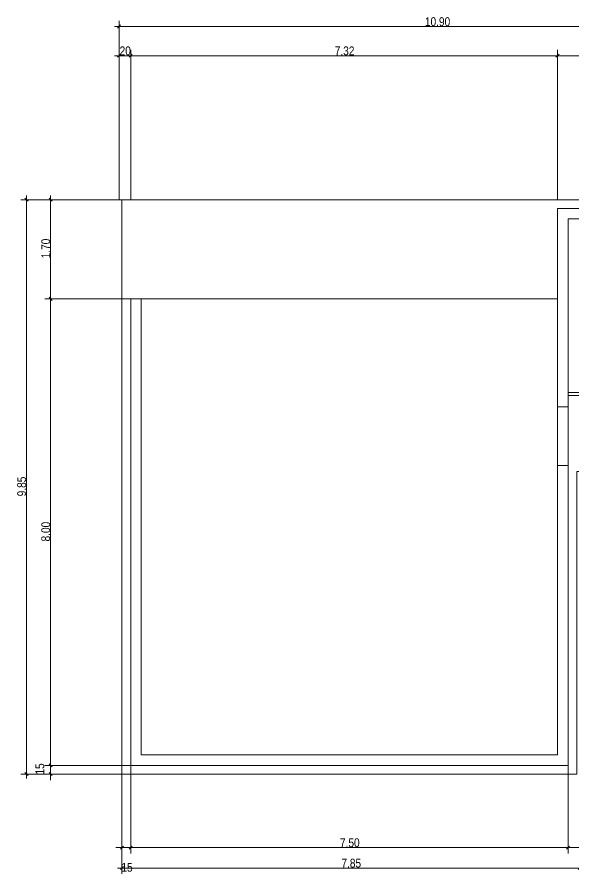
# Model space of a CAD drawing. Extents: x -1649 to 1175, y -800 to 936.
# Drawn here: x -1649 to -694, y -533 to 936 of the extents above; entities that cross this region are included whole.
import ezdxf
from ezdxf.lldxf.tags import DXFTag

# ---------------------------------------------------------------- set-up
doc = ezdxf.new("R2010")
doc.units = 0
doc.header["$LTSCALE"] = 5
doc.layers.get('0').update_dxf_attribs({"lineweight": 25})
doc.layers.get('Defpoints').update_dxf_attribs({"lineweight": 25})
for name, color, linetype, lineweight in [('Aufsicht-0.13', 7, 'Continuous', 13), ('B Wand-Holz', 7, 'Continuous', 18), ('Bemaßung', 7, 'Continuous', 13), ('Fenster_Türen', 7, 'Continuous', 18)]:
    doc.layers.add(name, color=color, linetype=linetype, lineweight=lineweight)
doc.styles.get("Standard").update_dxf_attribs({"font": 'txt.shx'})
tags = doc.linetypes.add('Ohne Titel-6', pattern=[1.053696, 0.590515, -0.196838, 0.069504, -0.196838]).pattern_tags.tags
tags[10:11] = [DXFTag(74, 4), DXFTag(75, 0), DXFTag(340, '0'), DXFTag(46, 1.0), DXFTag(50, 0.0), DXFTag(44, 0.0), DXFTag(45, 0.0)]
tags[8:9] = [DXFTag(74, 4), DXFTag(75, 0), DXFTag(340, '0'), DXFTag(46, 1.0), DXFTag(50, 0.0), DXFTag(44, 0.0), DXFTag(45, 0.0)]
tags[6:7] = [DXFTag(74, 4), DXFTag(75, 0), DXFTag(340, '0'), DXFTag(46, 1.0), DXFTag(50, 0.0), DXFTag(44, 0.0), DXFTag(45, 0.0)]
tags[4:5] = [DXFTag(74, 4), DXFTag(75, 0), DXFTag(340, '0'), DXFTag(46, 1.0), DXFTag(50, 0.0), DXFTag(44, 0.0), DXFTag(45, 0.0)]
tags = doc.linetypes.add('VW-01 Strichlinie kurz', pattern=[0.393701, 0.19685, -0.19685]).pattern_tags.tags
tags[6:7] = [DXFTag(74, 4), DXFTag(75, 0), DXFTag(340, '0'), DXFTag(46, 1.0), DXFTag(50, 0.0), DXFTag(44, 0.0), DXFTag(45, 0.0)]
tags[4:5] = [DXFTag(74, 4), DXFTag(75, 0), DXFTag(340, '0'), DXFTag(46, 1.0), DXFTag(50, 0.0), DXFTag(44, 0.0), DXFTag(45, 0.0)]

# ---------------------------------------------------------------- blocks, each defined once
blk = doc.blocks.new('DWGOBJEKT-A0I7O8QD98', base_point=(-1481.9, 623))
at = {"color": 0, "linetype": 'ByBlock', "lineweight": -2}
for p, q in [((-1481.9, 870), (-1469.1, 870)), ((-1474.4, 623.2), (-1474.4, 880)), ((-1459.7, 870), (-1469.1, 870)), ((-1446.9, 870), (-1459.7, 870)), ((-1454.4, 623.2), (-1454.4, 880))]:
    blk.add_line(p, q, dxfattribs=at)
at = {"color": 0, "linetype": 'ByBlock', "lineweight": 20}
for p, q in [((-1477.1, 867.3), (-1471.8, 872.7)), ((-1451.8, 872.7), (-1457.1, 867.3))]:
    blk.add_line(p, q, dxfattribs=at)
at = {"layer": 'Defpoints', "color": 0, "linetype": 'ByBlock'}
for p, q in [((-1474.4, 870), (-1474.4, 870)), ((-1474.4, 623), (-1474.4, 623)), ((-1454.4, 623), (-1454.4, 623))]:
    blk.add_line(p, q, dxfattribs=at)
at = {"color": 0, "linetype": 'ByBlock', "lineweight": -2, "insert": (-1473.4, 885.9), "char_height": 15.11, "attachment_point": 1}
blk.add_mtext('{\\fArial Narrow;20}', dxfattribs=at)
blk = doc.blocks.new('DWGOBJEKT-A0I7O8QF98', base_point=(-1461.9, 623))
at = {"color": 0, "linetype": 'ByBlock', "lineweight": -2}
for p, q in [((-1461.9, 870), (-1449.1, 870)), ((-1454.4, 623.2), (-1454.4, 880)), ((-727.7, 870), (-1449.1, 870)), ((-714.9, 870), (-727.7, 870)), ((-722.4, 623.2), (-722.4, 880))]:
    blk.add_line(p, q, dxfattribs=at)
at = {"color": 0, "linetype": 'ByBlock', "lineweight": 20}
for p, q in [((-1457.1, 867.3), (-1451.8, 872.7)), ((-719.8, 872.7), (-725.1, 867.3))]:
    blk.add_line(p, q, dxfattribs=at)
at = {"layer": 'Defpoints', "color": 0, "linetype": 'ByBlock'}
for p, q in [((-1454.4, 870), (-1454.4, 870)), ((-1454.4, 623), (-1454.4, 623)), ((-722.4, 623), (-722.4, 623))]:
    blk.add_line(p, q, dxfattribs=at)
at = {"color": 0, "linetype": 'ByBlock', "lineweight": -2, "insert": (-1104.4, 885.9), "char_height": 15.11, "attachment_point": 1}
blk.add_mtext('{\\fArial Narrow;7.32}', dxfattribs=at)
blk = doc.blocks.new('DWGOBJEKT-A0I7O8QH98', base_point=(-729.9, 623))
at = {"color": 0, "linetype": 'ByBlock', "lineweight": -2}
for p, q in [((-729.9, 870), (-717.1, 870)), ((-722.4, 623.2), (-722.4, 880)), ((-389.7, 870), (-717.1, 870)), ((-376.9, 870), (-389.7, 870)), ((-384.4, 633.2), (-384.4, 880))]:
    blk.add_line(p, q, dxfattribs=at)
at = {"color": 0, "linetype": 'ByBlock', "lineweight": 20}
for p, q in [((-725.1, 867.3), (-719.8, 872.7)), ((-381.8, 872.7), (-387.1, 867.3))]:
    blk.add_line(p, q, dxfattribs=at)
at = {"layer": 'Defpoints', "color": 0, "linetype": 'ByBlock'}
for p, q in [((-722.4, 870), (-722.4, 870)), ((-384.4, 633), (-384.4, 633)), ((-722.4, 623), (-722.4, 623))]:
    blk.add_line(p, q, dxfattribs=at)
at = {"color": 0, "linetype": 'ByBlock', "lineweight": -2, "insert": (-569.5, 885.9), "char_height": 15.11, "attachment_point": 1}
blk.add_mtext('{\\fArial Narrow;3.38}', dxfattribs=at)
blk = doc.blocks.new('DWGOBJEKT-A0I7O8QL98', base_point=(-1480, -529.4))
at = {"color": 0, "linetype": 'ByBlock', "lineweight": -2}
for p, q in [((-1454.4, -347.1), (-1454.4, -498)), ((-1469.4, -362.2), (-1469.4, -498)), ((-1474.7, -488), (-1480, -488)), ((-1461.9, -488), (-1474.7, -488)), ((-1454.4, -488), (-1469.4, -488)), ((-1461.9, -488), (-1449.1, -488)), ((-1449.1, -488), (-1443.8, -488))]:
    blk.add_line(p, q, dxfattribs=at)
at = {"color": 0, "linetype": 'ByBlock', "lineweight": 20}
for p, q in [((-1466.8, -485.4), (-1472.1, -490.7)), ((-1457.1, -490.7), (-1451.8, -485.4))]:
    blk.add_line(p, q, dxfattribs=at)
at = {"layer": 'Defpoints', "color": 0, "linetype": 'ByBlock'}
for p, q in [((-1454.4, -346.9), (-1454.4, -346.9)), ((-1469.4, -362), (-1469.4, -362)), ((-1469.4, -488), (-1469.4, -488))]:
    blk.add_line(p, q, dxfattribs=at)
at = {"color": 0, "linetype": 'ByBlock', "lineweight": -2, "insert": (-1470.3, -514.2), "char_height": 15.11, "attachment_point": 1}
blk.add_mtext('{\\fArial Narrow;15}', dxfattribs=at)
blk = doc.blocks.new('DWGOBJEKT-A0I7O8QN98', base_point=(-1461.9, -498))
at = {"color": 0, "linetype": 'ByBlock', "lineweight": -2}
for p, q in [((-1454.4, -347.2), (-1454.4, -498)), ((-704.4, -347.2), (-704.4, -498)), ((-1461.9, -488), (-1449.1, -488)), ((-709.7, -488), (-1449.1, -488)), ((-696.9, -488), (-709.7, -488))]:
    blk.add_line(p, q, dxfattribs=at)
at = {"color": 0, "linetype": 'ByBlock', "lineweight": 20}
for p, q in [((-1457.1, -490.7), (-1451.8, -485.4)), ((-701.8, -485.4), (-707.1, -490.7))]:
    blk.add_line(p, q, dxfattribs=at)
at = {"layer": 'Defpoints', "color": 0, "linetype": 'ByBlock'}
for p, q in [((-1454.4, -346.9), (-1454.4, -346.9)), ((-704.4, -346.9), (-704.4, -346.9)), ((-1454.4, -488), (-1454.4, -488))]:
    blk.add_line(p, q, dxfattribs=at)
at = {"color": 0, "linetype": 'ByBlock', "lineweight": -2, "insert": (-1095.5, -472.1), "char_height": 15.11, "attachment_point": 1}
blk.add_mtext('{\\fArial Narrow;7.50}', dxfattribs=at)
blk = doc.blocks.new('DWGOBJEKT-A0I7O8QP98', base_point=(-711.9, -498))
at = {"color": 0, "linetype": 'ByBlock', "lineweight": -2}
for p, q in [((-704.4, -347.2), (-704.4, -498)), ((-384.4, -347.2), (-384.4, -498)), ((-711.9, -488), (-699.1, -488)), ((-389.7, -488), (-699.1, -488)), ((-376.9, -488), (-389.7, -488))]:
    blk.add_line(p, q, dxfattribs=at)
at = {"color": 0, "linetype": 'ByBlock', "lineweight": 20}
for p, q in [((-707.1, -490.7), (-701.8, -485.4)), ((-381.8, -485.4), (-387.1, -490.7))]:
    blk.add_line(p, q, dxfattribs=at)
at = {"layer": 'Defpoints', "color": 0, "linetype": 'ByBlock'}
for p, q in [((-704.4, -346.9), (-704.4, -346.9)), ((-384.4, -347), (-384.4, -347)), ((-704.4, -488), (-704.4, -488))]:
    blk.add_line(p, q, dxfattribs=at)
at = {"color": 0, "linetype": 'ByBlock', "lineweight": -2, "insert": (-560.5, -472.1), "char_height": 15.11, "attachment_point": 1}
blk.add_mtext('{\\fArial Narrow;3.20}', dxfattribs=at)
blk = doc.blocks.new('DWGOBJEKT-A0I7O8Y398', base_point=(-1607.6, 445.6))
at = {"color": 0, "linetype": 'ByBlock', "lineweight": -2}
for p, q in [((-1454.6, 623), (-1601.7, 623)), ((-1591.7, 630.5), (-1591.7, 617.7)), ((-1591.7, 458.4), (-1591.7, 617.7)), ((-1591.7, 445.6), (-1591.7, 458.4)), ((-1454.6, 453.1), (-1601.7, 453.1))]:
    blk.add_line(p, q, dxfattribs=at)
at = {"color": 0, "linetype": 'ByBlock', "lineweight": 20}
for p, q in [((-1594.4, 625.7), (-1589, 620.3)), ((-1589, 450.4), (-1594.4, 455.7))]:
    blk.add_line(p, q, dxfattribs=at)
at = {"layer": 'Defpoints', "color": 0, "linetype": 'ByBlock'}
for p, q in [((-1591.7, 623), (-1591.7, 623)), ((-1454.4, 623), (-1454.4, 623)), ((-1454.4, 453.1), (-1454.4, 453.1))]:
    blk.add_line(p, q, dxfattribs=at)
at = {"color": 0, "linetype": 'ByBlock', "lineweight": -2, "insert": (-1607.6, 522.5), "char_height": 15.11, "attachment_point": 1, "rotation": 90}
blk.add_mtext('{\\fArial Narrow;1.70}', dxfattribs=at)
blk = doc.blocks.new('DWGOBJEKT-A0I7O8Y598', base_point=(-1607.6, -354.4))
at = {"color": 0, "linetype": 'ByBlock', "lineweight": 20}
for p, q in [((-1594.4, 455.7), (-1589, 450.4)), ((-1589, -349.6), (-1594.4, -344.3))]:
    blk.add_line(p, q, dxfattribs=at)
at = {"color": 0, "linetype": 'ByBlock', "lineweight": -2}
for p, q in [((-1591.7, 460.6), (-1591.7, 447.7)), ((-1454.6, 453.1), (-1601.7, 453.1)), ((-1591.7, -341.6), (-1591.7, 447.7)), ((-1454.6, -347), (-1601.7, -347)), ((-1591.7, -354.5), (-1591.7, -341.6))]:
    blk.add_line(p, q, dxfattribs=at)
at = {"layer": 'Defpoints', "color": 0, "linetype": 'ByBlock'}
for p, q in [((-1591.7, 453.1), (-1591.7, 453.1)), ((-1454.4, 453.1), (-1454.4, 453.1)), ((-1454.4, -347), (-1454.4, -347))]:
    blk.add_line(p, q, dxfattribs=at)
at = {"color": 0, "linetype": 'ByBlock', "lineweight": -2, "insert": (-1607.6, 37), "char_height": 15.11, "attachment_point": 1, "rotation": 90}
blk.add_mtext('{\\fArial Narrow;8.00}', dxfattribs=at)
blk = doc.blocks.new('DWGOBJEKT-A0I7O8Y798', base_point=(-1617.8, -372.6))
at = {"color": 0, "linetype": 'ByBlock', "lineweight": -2}
for p, q in [((-1591.7, -341.6), (-1591.7, -336.3)), ((-1454.6, -347), (-1601.7, -347)), ((-1591.7, -354.5), (-1591.7, -341.6)), ((-1591.7, -362), (-1591.7, -347)), ((-1469.6, -362), (-1601.7, -362)), ((-1591.7, -354.5), (-1591.7, -367.3)), ((-1591.7, -367.3), (-1591.7, -372.6))]:
    blk.add_line(p, q, dxfattribs=at)
at = {"color": 0, "linetype": 'ByBlock', "lineweight": 20}
for p, q in [((-1589, -349.6), (-1594.4, -344.3)), ((-1594.4, -359.3), (-1589, -364.6))]:
    blk.add_line(p, q, dxfattribs=at)
at = {"layer": 'Defpoints', "color": 0, "linetype": 'ByBlock'}
for p, q in [((-1591.7, -347), (-1591.7, -347)), ((-1454.4, -347), (-1454.4, -347)), ((-1469.4, -362), (-1469.4, -362))]:
    blk.add_line(p, q, dxfattribs=at)
at = {"color": 0, "linetype": 'ByBlock', "lineweight": -2, "insert": (-1617.8, -362.8), "char_height": 15.11, "attachment_point": 1, "rotation": 90}
blk.add_mtext('{\\fArial Narrow;15}', dxfattribs=at)
blk = doc.blocks.new('DWGOBJEKT-A0I7O8Y998', base_point=(-1648.9, -369.4))
at = {"color": 0, "linetype": 'ByBlock', "lineweight": -2}
for p, q in [((-1474.6, 623), (-1643, 623)), ((-1633, 630.5), (-1633, 617.7)), ((-1633, -356.6), (-1633, 617.7)), ((-1469.6, -362), (-1643, -362)), ((-1633, -369.5), (-1633, -356.6))]:
    blk.add_line(p, q, dxfattribs=at)
at = {"color": 0, "linetype": 'ByBlock', "lineweight": 20}
for p, q in [((-1635.7, 625.7), (-1630.3, 620.3)), ((-1630.3, -364.6), (-1635.7, -359.3))]:
    blk.add_line(p, q, dxfattribs=at)
at = {"layer": 'Defpoints', "color": 0, "linetype": 'ByBlock'}
for p, q in [((-1633, 623), (-1633, 623)), ((-1474.4, 623), (-1474.4, 623)), ((-1469.4, -362), (-1469.4, -362))]:
    blk.add_line(p, q, dxfattribs=at)
at = {"color": 0, "linetype": 'ByBlock', "lineweight": -2, "insert": (-1648.9, 114.4), "char_height": 15.11, "attachment_point": 1, "rotation": 90}
blk.add_mtext('{\\fArial Narrow;9.85}', dxfattribs=at)
blk = doc.blocks.new('DWGOBJEKT-A0I7O8YF98', base_point=(-1481.9, 623))
at = {"color": 0, "linetype": 'ByBlock', "lineweight": -2}
for p, q in [((-1474.4, 623.2), (-1474.4, 930)), ((-384.4, 623.2), (-384.4, 930)), ((-1481.9, 920), (-1469.1, 920)), ((-389.7, 920), (-1469.1, 920)), ((-376.9, 920), (-389.7, 920))]:
    blk.add_line(p, q, dxfattribs=at)
at = {"color": 0, "linetype": 'ByBlock', "lineweight": 20}
for p, q in [((-1477.1, 917.3), (-1471.8, 922.7)), ((-381.8, 922.7), (-387.1, 917.3))]:
    blk.add_line(p, q, dxfattribs=at)
at = {"layer": 'Defpoints', "color": 0, "linetype": 'ByBlock'}
for p, q in [((-1474.4, 920), (-1474.4, 920)), ((-1474.4, 623), (-1474.4, 623)), ((-384.4, 623), (-384.4, 623))]:
    blk.add_line(p, q, dxfattribs=at)
at = {"color": 0, "linetype": 'ByBlock', "lineweight": -2, "insert": (-949.8, 935.9), "char_height": 15.11, "attachment_point": 1}
blk.add_mtext('{\\fArial Narrow;10.90}', dxfattribs=at)
blk = doc.blocks.new('DWGOBJEKT-A0I7O8YH98', base_point=(-1476.9, -533))
at = {"color": 0, "linetype": 'ByBlock', "lineweight": -2}
for p, q in [((-1469.4, -362.2), (-1469.4, -533)), ((-684.4, -367.2), (-684.4, -533)), ((-1476.9, -523), (-1464.1, -523)), ((-689.7, -523), (-1464.1, -523)), ((-676.9, -523), (-689.7, -523))]:
    blk.add_line(p, q, dxfattribs=at)
at = {"color": 0, "linetype": 'ByBlock', "lineweight": 20}
for p, q in [((-1472.1, -525.7), (-1466.8, -520.4)), ((-681.8, -520.4), (-687.1, -525.7))]:
    blk.add_line(p, q, dxfattribs=at)
at = {"layer": 'Defpoints', "color": 0, "linetype": 'ByBlock'}
for p, q in [((-1469.4, -362), (-1469.4, -362)), ((-684.4, -366.9), (-684.4, -366.9)), ((-1469.4, -523), (-1469.4, -523))]:
    blk.add_line(p, q, dxfattribs=at)
at = {"color": 0, "linetype": 'ByBlock', "lineweight": -2, "insert": (-1093, -507.1), "char_height": 15.11, "attachment_point": 1}
blk.add_mtext('{\\fArial Narrow;7.85}', dxfattribs=at)

msp = doc.modelspace()

# ---------------------------------------------------------------- linework, layer by layer
at = {"layer": 'Aufsicht-0.13', "linetype": 'VW-01 Strichlinie kurz'}
msp.add_line((-1436.4, 453.1), (-722.4, 453.1), dxfattribs=at)
at = {"layer": 'Aufsicht-0.13', "linetype": 'Continuous'}
msp.add_lwpolyline([(-722.4, 623), (-722.4, 623), (-1469.4, 623), (-1469.4, -362), (-689.4, -362), (-689.4, 157), (-384.4, 157), (-384.4, 623)], close=True, dxfattribs=at)
at = {"layer": 'Aufsicht-0.13', "linetype": 'VW-01 Strichlinie kurz'}
msp.add_lwpolyline([(-384.4, 608), (-384.4, 590), (-704.4, 590), (-704.4, -347), (-1454.4, -347), (-1454.4, 453.1), (-1436.4, 453.1), (-1436.4, -328.9), (-722.4, -328.9), (-722.4, 608)], close=True, dxfattribs=at)
at = {"layer": 'B Wand-Holz', "linetype": 'VW-01 Strichlinie kurz'}
for points in [[(-704.4, 292.5), (-384.4, 292.5), (-384.4, 287.5), (-704.4, 287.5)], [(-722.4, 268), (-704.4, 268), (-704.4, 167), (-722.4, 167)]]:
    msp.add_lwpolyline(points, close=True, dxfattribs=at)
at = {"layer": 'Fenster_Türen', "linetype": 'Ohne Titel-6'}
msp.add_line((-722.4, 167), (-722.4, 268), dxfattribs=at)
at = {"layer": 'Fenster_Türen'}
msp.add_line((-732.4, -347), (-962.4, -347), dxfattribs=at)

# ---------------------------------------------------------------- block references
at = {"layer": 'Bemaßung'}
for name, p in [('DWGOBJEKT-A0I7O8YF98', (-1481.9, 623)), ('DWGOBJEKT-A0I7O8QD98', (-1481.9, 623)), ('DWGOBJEKT-A0I7O8QF98', (-1461.9, 623)), ('DWGOBJEKT-A0I7O8QH98', (-729.9, 623)), ('DWGOBJEKT-A0I7O8Y998', (-1648.9, -369.4)), ('DWGOBJEKT-A0I7O8Y398', (-1607.6, 445.6)), ('DWGOBJEKT-A0I7O8Y598', (-1607.6, -354.4)), ('DWGOBJEKT-A0I7O8Y798', (-1617.8, -372.6)), ('DWGOBJEKT-A0I7O8QL98', (-1480, -529.4)), ('DWGOBJEKT-A0I7O8QN98', (-1461.9, -498)), ('DWGOBJEKT-A0I7O8QP98', (-711.9, -498)), ('DWGOBJEKT-A0I7O8YH98', (-1476.9, -533))]:
    msp.add_blockref(name, p, dxfattribs=at)

doc.saveas('drawing.dxf')
